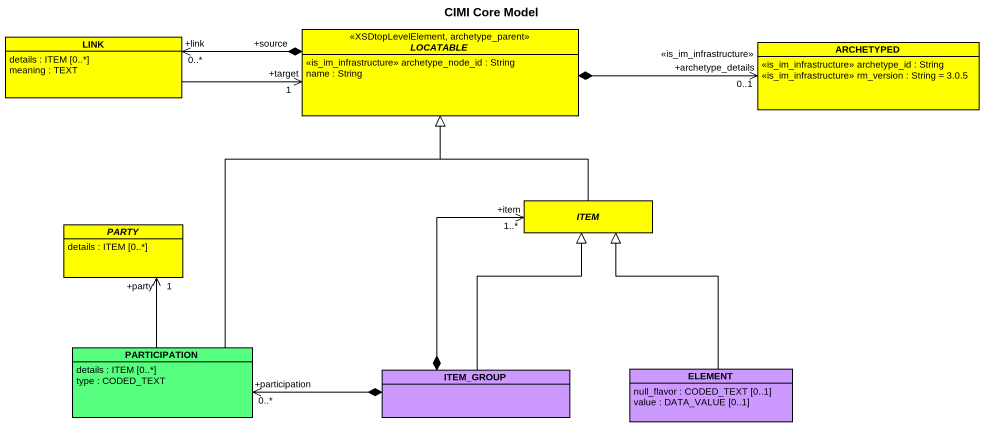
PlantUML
@startuml
title CIMI Core Model
hide circle
hide empty members
class LINK #FFFF00 {
  details : ITEM [0..*]
  meaning : TEXT
}
abstract class LOCATABLE <<XSDtopLevelElement, archetype_parent>> #FFFF00 {
  <<is_im_infrastructure>> archetype_node_id : String
  name : String
}
class ARCHETYPED #FFFF00 {
  <<is_im_infrastructure>> archetype_id : String
  <<is_im_infrastructure>> rm_version : String = 3.0.5
}
abstract class ITEM #FFFF00
abstract class PARTY #FFFF00 {
  details : ITEM [0..*]
}
class PARTICIPATION #57FF80 {
  details : ITEM [0..*]
  type : CODED_TEXT
}
class ITEM_GROUP #CC99FF
class ELEMENT #CC99FF {
  null_flavor : CODED_TEXT [0..1]
  value : DATA_VALUE [0..1]
}
LINK -right-> "+target\n1" LOCATABLE
LOCATABLE "+source" *-left-> "+link\n0..*" LINK
LOCATABLE *-right-> "<<is_im_infrastructure>>\n+archetype_details\n0..1" ARCHETYPED
ITEM -up-|> LOCATABLE
PARTICIPATION -up-|> LOCATABLE
PARTICIPATION -up-> "+party\n1" PARTY
PARTICIPATION "+participation\n0..*" <-right-* ITEM_GROUP
ITEM_GROUP -up-|> ITEM
ITEM_GROUP *-up-> "+item\n1..*" ITEM
ELEMENT -up-|> ITEM
@enduml
